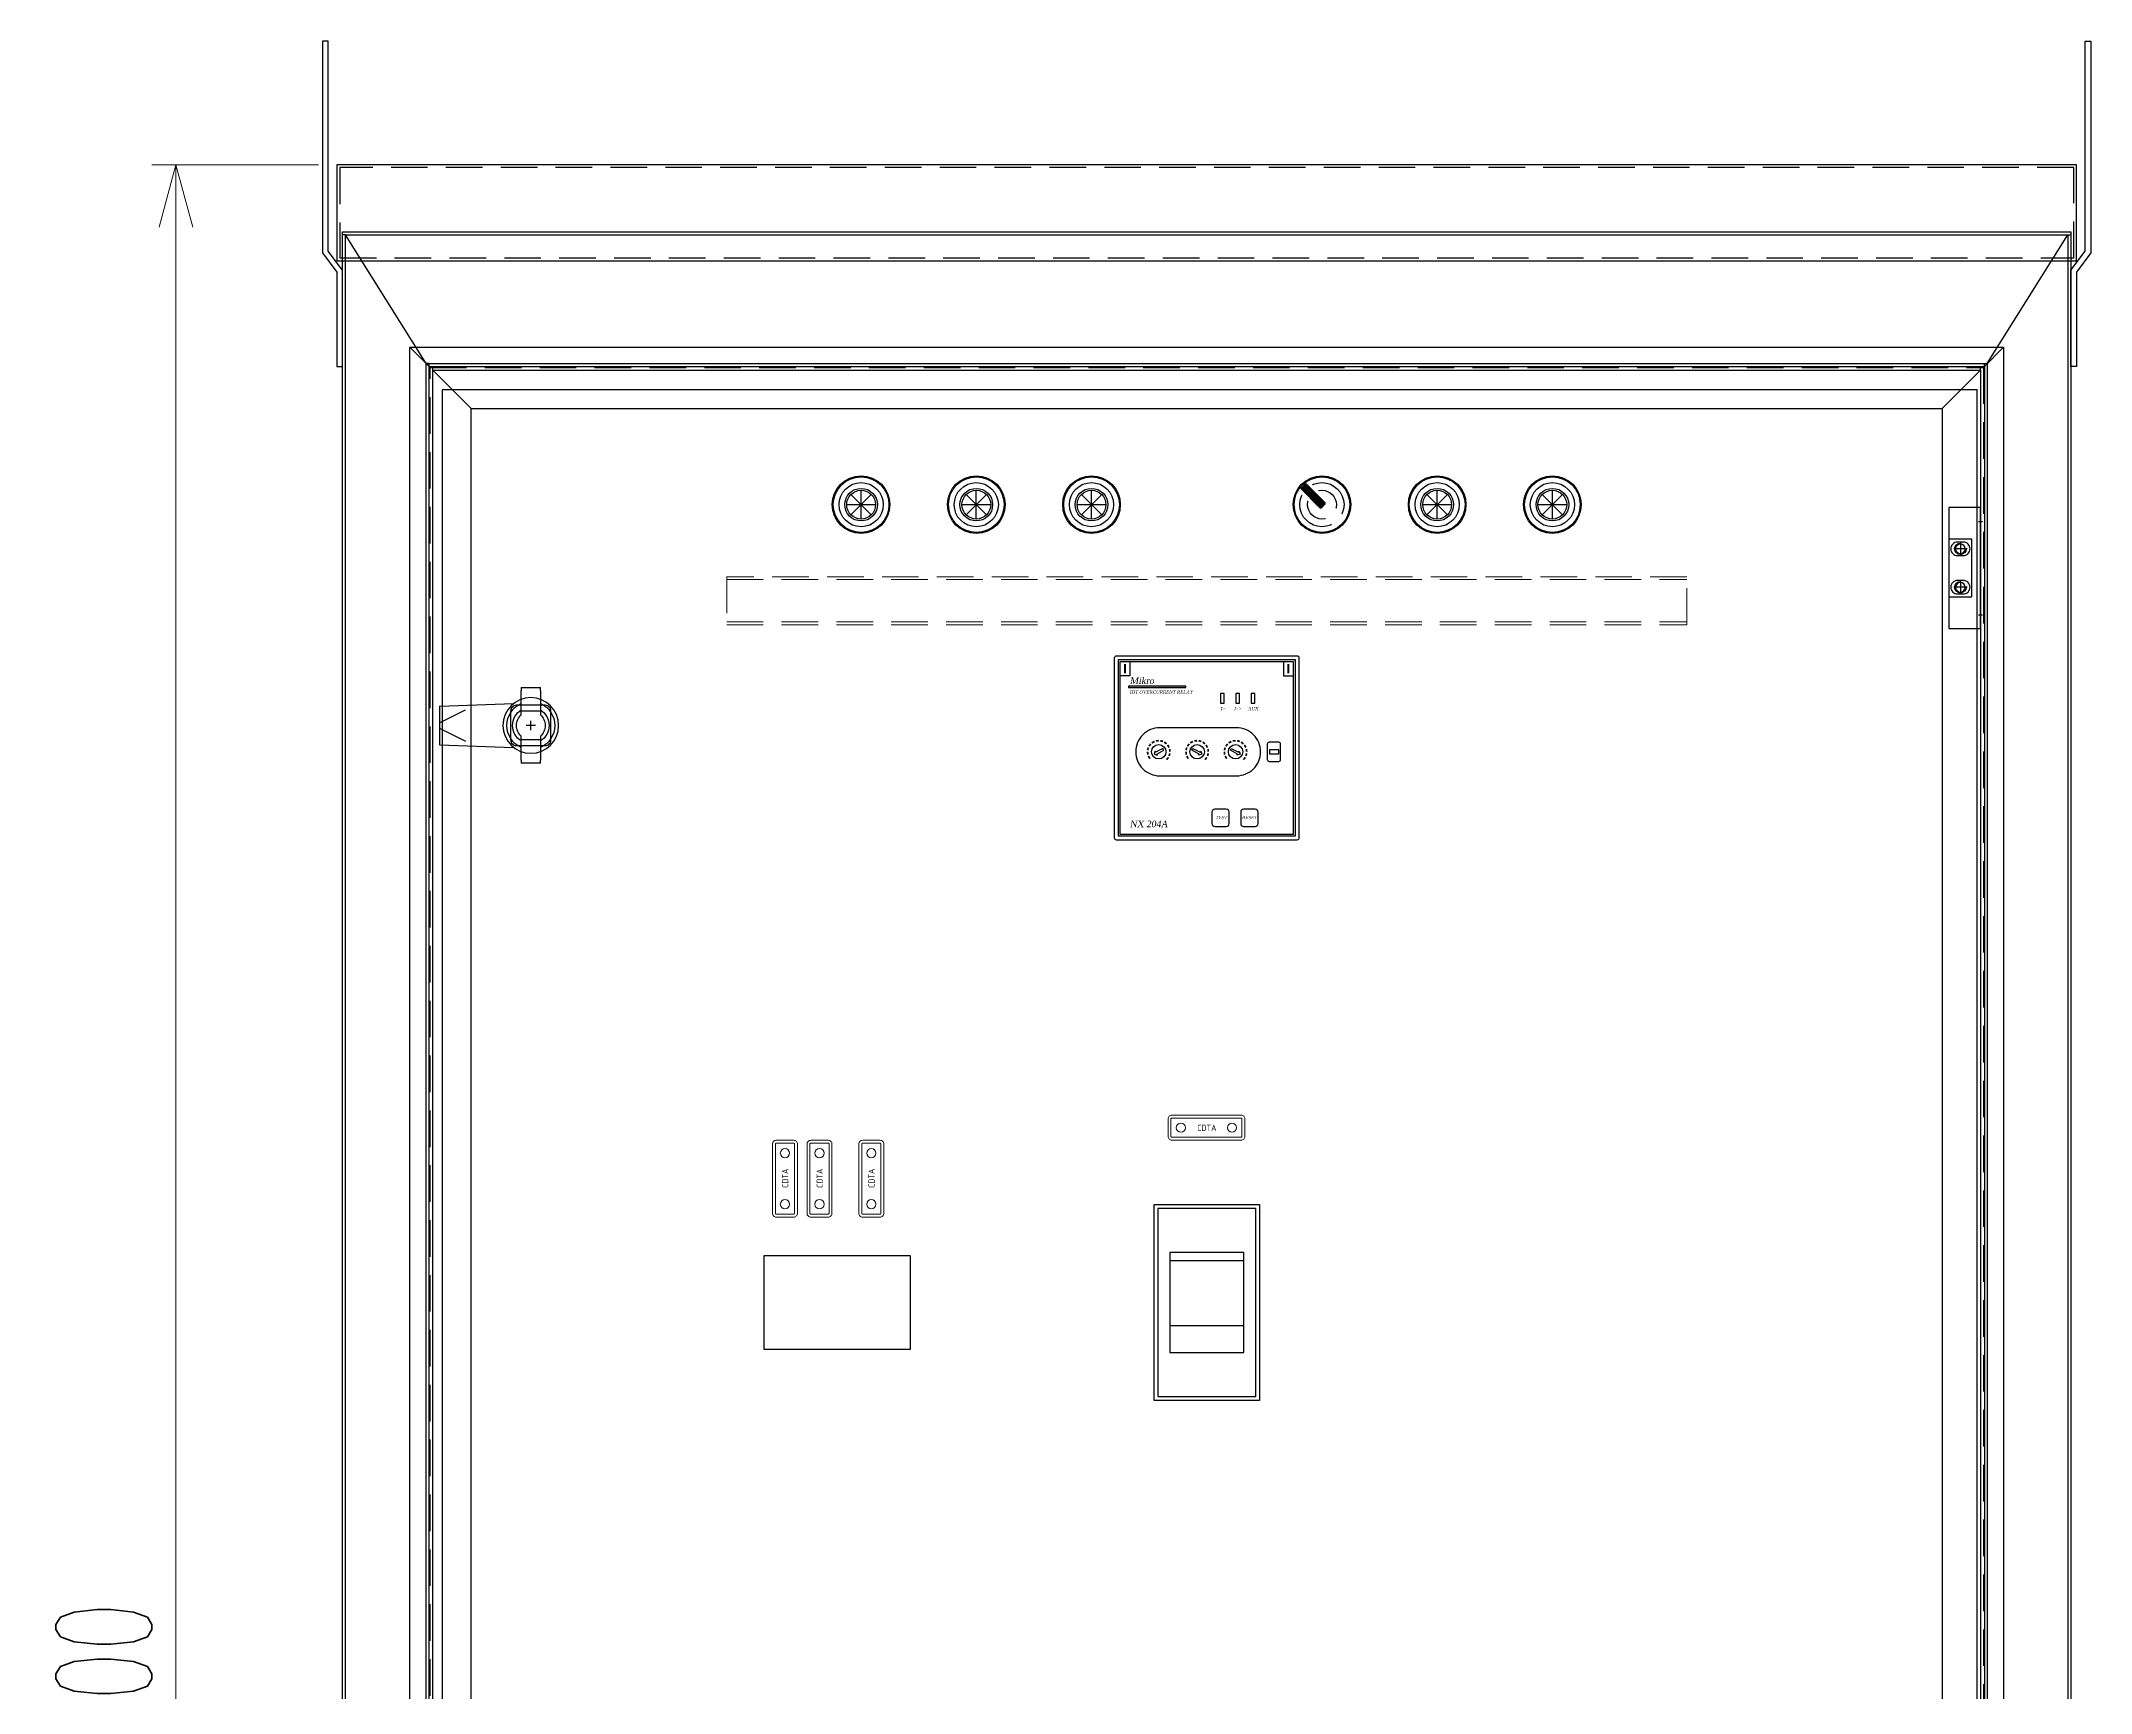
# Model space of a CAD drawing. Header units: millimetres. Extents: x -28296 to 1159, y -35880 to -26991.
# Drawn here: x -25411 to -24344, y -33136 to -32276 of the extents above; entities that cross this region are included whole.
import ezdxf
from ezdxf.enums import TextEntityAlignment as Align

# ---------------------------------------------------------------- set-up
doc = ezdxf.new("R2010")
doc.units = ezdxf.units.MM
doc.header["$LTSCALE"] = 3
doc.linetypes.add('ACAD_ISO04W100', pattern=[30, 24, -3, 0, -3])
doc.linetypes.add('HIDDEN', pattern=[9.525, 6.35, -3.175])
doc.layers.add('@.DM. KÍCH THƯỚC', color=8, linetype='Continuous', lineweight=5, transparency=0.2)
for name, color, linetype in [('@.DM. NÉT CHÍNH', 7, 'Continuous'), ('@.DM. THIẾT BỊ', 7, 'Continuous'), ('@.VISIBLE', 7, 'Continuous'), ('centerline', 6, 'ACAD_ISO04W100'), ('equipments', 2, 'Continuous'), ('hw_Punch', 3, 'Continuous')]:
    doc.layers.add(name, color=color, linetype=linetype)
doc.layers.add('@.DM. NÉT ĐỨT', color=8, linetype='HIDDEN', lineweight=9)
doc.styles.add('1-3', font='romans.shx', dxfattribs={"oblique": 10, "height": 7.5})
doc.styles.add('Ann_w01', font='romans.shx', dxfattribs={"width": 0.6, "bigfont": 'chineset.shx'})
doc.styles.add('WD_IEC', font='isocp2.shx')
doc.dimstyles.new('Dim 01_SC25', dxfattribs={"dimscale": 25, "dimtxt": 2, "dimasz": 1.3, "dimexe": 0.5, "dimexo": 0.5, "dimgap": 0.5, "dimtad": 1, "dimdec": 1, "dimzin": 12, "dimdsep": 46, "dimtxsty": 'Ann_w01', "dimblk": 'OPEN30', "dimcen": 1.5, "dimclrd": 6, "dimclre": 6, "dimclrt": 3, "dimadec": 1, "dimazin": 3, "dimtm": 1e-09, "dimtfac": 1, "dimtdec": 1, "dimtmove": 0, "dimatfit": 3, "dimldrblk": 'OPEN30', "dimfxl": 1, "dimtolj": 1, "dimlwd": 20, "dimlwe": 20, "dimarcsym": 0})

# ---------------------------------------------------------------- blocks, each defined once
blk = doc.blocks.new('HL012 C')
at = {"color": 6, "linetype": 'Continuous'}
for p, q in [((10.5, 13.5), (10.5, 6.5)), ((7, 10), (14, 10)), ((7, -10), (14, -10)), ((10.5, -6.5), (10.5, -13.5))]:
    blk.add_line(p, q, dxfattribs=at)
at = {"layer": 'centerline'}
for p, q in [((1, 24.2), (-1, 24.2)), ((1, -24.3), (-1, -24.3))]:
    blk.add_line(p, q, dxfattribs=at)
at = {"layer": 'equipments'}
blk.add_lwpolyline([(16.5, 31.5), (16.5, -31.5), (0, -31.5), (0, 31.5)], close=True, dxfattribs=at)
blk.add_lwpolyline([(16.5, -15), (4.5, -15), (4.5, 15), (16.5, 15)], dxfattribs=at)
for centre in [(10.5, 10), (10.5, -10)]:
    blk.add_circle(centre, 2.5, dxfattribs=at)
at = {"layer": 'equipments', "color": 8}
for centre in [(10.5, 10), (10.5, -10)]:
    blk.add_arc(centre, 3, 180, 90, dxfattribs=at)
blk = doc.blocks.new('_Open30')
at = {"color": 0, "linetype": 'ByBlock', "lineweight": -2}
for p, q in [((-1, 0.268), (0, 0)), ((0, 0), (-1, -0.268)), ((0, 0), (-1, 0))]:
    blk.add_line(p, q, dxfattribs=at)
blk = doc.blocks.new('*D797')
at = {"layer": '@.DM. KÍCH THƯỚC', "color": 6, "lineweight": 20, "transparency": 16777216}
for p, q in [((-25266.6, -32340.2), (-25353.4, -32340.2)), ((-25340.9, -33907.7), (-25340.9, -32372.7)), ((-25266.6, -33940.2), (-25353.4, -33940.2))]:
    blk.add_line(p, q, dxfattribs=at)
at = {"layer": 'Defpoints', "color": 0, "transparency": 16777216}
for p in [(-25340.9, -32340.2), (-25254.1, -32340.2), (-25254.1, -33940.2)]:
    blk.add_point(p, dxfattribs=at)
at = {"layer": '@.DM. KÍCH THƯỚC', "color": 6, "lineweight": 20, "transparency": 16777216, "xscale": 32.5, "yscale": 32.5, "zscale": 32.5}
for p, rotation in [((-25340.9, -32340.2), 90), ((-25340.9, -33940.2), 270)]:
    blk.add_blockref('_Open30', p, dxfattribs=dict(at, rotation=rotation))
at = {"layer": '@.DM. KÍCH THƯỚC', "color": 3, "transparency": 16777216, "insert": (-25378.4, -33140.2), "char_height": 50, "attachment_point": 5, "rotation": 90, "style": 'Ann_w01'}
blk.add_mtext('\\A1;1600', dxfattribs=at)
blk = doc.blocks.new('A$C14ae59f4')
blk.add_lwpolyline([(31.8, 200), (31.8, 89.6), (39.3, 79.6), (39.3, 30.5), (42.3, 30.5), (42.3, 80.6), (34.8, 90.6), (34.8, 200)], close=True)
blk = doc.blocks.new('MS722')
at = {"layer": '@.DM. THIẾT BỊ', "color": 4}
for p, q in [((-5, 37.8), (-5, 39.5)), ((5, 39.5), (-5, 39.5)), ((-5, 37.8), (-5, 27.2)), ((5, 39.5), (5, 37.8)), ((5, 27.2), (5, 37.8)), ((-5, 27.2), (-5, 25.3)), ((5, 27.2), (-5, 27.2)), ((5, 25.3), (5, 27.2)), ((-5, 14.2), (-5, 12.2)), ((-5, 12.2), (-5, 1.7)), ((-5, 12.2), (5, 12.2)), ((5, 12.2), (5, 14.2)), ((5, 1.7), (5, 12.2)), ((-5, 0), (-5, 1.7)), ((-5, 0), (5, 0)), ((5, 1.7), (5, 0))]:
    blk.add_line(p, q, dxfattribs=at)
for radius, start, end in [(12.5, 113.5782, 246.4218), (7.5, 131.8103, 228.1897), (12.5, 293.5782, 66.4218), (7.5, 311.8103, 48.1897)]:
    blk.add_arc((0, 19.8), radius, start, end, dxfattribs=at)
at = {"layer": '@.DM. THIẾT BỊ', "color": 9}
for start, end in [(121.7569, 238.2431), (301.7569, 58.2431)]:
    blk.add_arc((0, 19.8), 9.5, start, end, dxfattribs=at)
blk = doc.blocks.new('KTRONG')
at = {"layer": '@.DM. THIẾT BỊ', "color": 8}
for p, q in [((-47.5, 10), (-8.9, 11.5)), ((-47.5, -10), (-47.5, 10)), ((-47.5, 1.4), (-34.1, 8.1)), ((-47.5, -1.4), (-34.1, -8.1)), ((-47.5, -10), (-8.9, -11.5))]:
    blk.add_line(p, q, dxfattribs=at)
at = {"layer": '@.DM. THIẾT BỊ', "color": 1, "ltscale": 10}
blk.add_line((0, 2.5), (0, -2.5), dxfattribs=at)
at = {"layer": '@.DM. THIẾT BỊ', "color": 8}
blk.add_lwpolyline([(10.5, 7.5), (10.5, -7.5, -0.414214), (7.5, -10.5), (-7.5, -10.5, -0.414214), (-10.5, -7.5), (-10.5, 7.5, -0.414214), (-7.5, 10.5), (7.5, 10.5, -0.414214)], format="xyb", close=True, dxfattribs=at)
at = {"layer": '@.DM. THIẾT BỊ', "color": 1, "ltscale": 10}
blk.add_lwpolyline([(2.5, 0), (-2.5, 0)], dxfattribs=at)
at = {"layer": '@.DM. THIẾT BỊ', "color": 8}
blk.add_circle((0, 0), 14.5, dxfattribs=at)
blk.add_blockref('MS722', (0, -19.8), dxfattribs=at)
blk = doc.blocks.new('*U48')
at = {"color": 1}
for p, q in [((-7.5, 0), (7.5, 0)), ((5.3, 5.3), (-5.3, -5.3)), ((-5.3, 5.3), (5.3, -5.3)), ((0, -7.5), (0, 7.5))]:
    blk.add_line(p, q, dxfattribs=at)
for radius in [15, 14.5]:
    blk.add_circle((0, 0), radius)
for radius in [8.5, 7.5]:
    blk.add_circle((0, 0), radius, dxfattribs=at)
at = {"layer": 'hw_Punch'}
blk.add_circle((0, 0), 11.5, dxfattribs=at)
blk = doc.blocks.new('*U46')
at = {"color": 2}
for p, q in [((5.3, 5.3), (-5.3, -5.3)), ((-5.3, 5.3), (5.3, -5.3)), ((0, -7.5), (0, 7.5)), ((-7.5, 0), (7.5, 0))]:
    blk.add_line(p, q, dxfattribs=at)
for radius in [15, 14.5]:
    blk.add_circle((0, 0), radius)
for radius in [8.5, 7.5]:
    blk.add_circle((0, 0), radius, dxfattribs=at)
at = {"layer": 'hw_Punch'}
blk.add_circle((0, 0), 11.5, dxfattribs=at)
blk = doc.blocks.new('*U47')
at = {"color": 3}
for p, q in [((5.3, 5.3), (-5.3, -5.3)), ((-5.3, 5.3), (5.3, -5.3)), ((0, -7.5), (0, 7.5)), ((-7.5, 0), (7.5, 0))]:
    blk.add_line(p, q, dxfattribs=at)
for radius in [15, 14.5]:
    blk.add_circle((0, 0), radius)
for radius in [8.5, 7.5]:
    blk.add_circle((0, 0), radius, dxfattribs=at)
at = {"layer": 'hw_Punch'}
blk.add_circle((0, 0), 11.5, dxfattribs=at)
blk = doc.blocks.new('*U353')
at = {"layer": '@.DM. NÉT ĐỨT', "linetype": 'HIDDEN'}
for p, q in [((0, 26), (500, 26)), ((0, 4), (500, 4))]:
    blk.add_line(p, q, dxfattribs=at)
at = {"layer": '@.DM. NÉT ĐỨT'}
blk.add_lwpolyline([(0, 2.5), (500, 2.5), (500, 27.5), (0, 27.5)], close=True, dxfattribs=at)
blk = doc.blocks.new('*U54')
for radius in [15, 14.5, 7.5]:
    blk.add_circle((0, 0), radius)
at = {"layer": 'hw_Punch'}
blk.add_circle((0, 0), 11.5, dxfattribs=at)
at = {"color": 1}
blk.add_wipeout([(-6, 11.3), (-6, 11.3), (-6.1, 11.4), (-6.2, 11.5), (-6.3, 11.5), (-6.3, 11.6), (-6.4, 11.6), (-6.5, 11.6), (-6.6, 11.7), (-6.7, 11.7), (-6.8, 11.7), (-6.9, 11.7), (-7, 11.8), (-7.1, 11.8), (-7.2, 11.8), (-7.3, 11.7), (-7.4, 11.7), (-7.4, 11.7), (-7.5, 11.7), (-7.6, 11.6), (-7.7, 11.6), (-7.8, 11.6), (-7.9, 11.5), (-8, 11.5), (-8, 11.4), (-8.1, 11.3), (-8.2, 11.3), (-11.3, 8.1), (-11.3, 8.1), (-11.4, 8), (-11.5, 8), (-11.5, 7.9), (-11.6, 7.8), (-11.6, 7.7), (-11.6, 7.6), (-11.7, 7.5), (-11.7, 7.4), (-11.7, 7.4), (-11.7, 7.3), (-11.8, 7.2), (-11.8, 7.1), (-11.8, 7), (-11.7, 6.9), (-11.7, 6.8), (-11.7, 6.7), (-11.7, 6.6), (-11.6, 6.5), (-11.6, 6.4), (-11.6, 6.3), (-11.5, 6.3), (-11.5, 6.2), (-11.4, 6.1), (-11.3, 6), (-11.3, 6), (6, -11.3), (6, -11.3), (6.1, -11.4), (6.2, -11.5), (6.3, -11.5), (6.3, -11.6), (6.4, -11.6), (6.5, -11.6), (6.6, -11.7), (6.7, -11.7), (6.8, -11.7), (6.9, -11.7), (7, -11.8), (7.1, -11.8), (7.2, -11.8), (7.3, -11.7), (7.4, -11.7), (7.4, -11.7), (7.5, -11.7), (7.6, -11.6), (7.7, -11.6), (7.8, -11.6), (7.9, -11.5), (8, -11.5), (8, -11.4), (8.1, -11.3), (8.2, -11.3), (11.3, -8.1), (11.3, -8.1), (11.4, -8), (11.5, -8), (11.5, -7.9), (11.6, -7.8), (11.6, -7.7), (11.6, -7.6), (11.7, -7.5), (11.7, -7.4), (11.7, -7.4), (11.7, -7.3), (11.8, -7.2), (11.8, -7.1), (11.8, -7), (11.7, -6.9), (11.7, -6.8), (11.7, -6.7), (11.7, -6.6), (11.6, -6.5), (11.6, -6.4), (11.6, -6.3), (11.5, -6.3), (11.5, -6.2), (11.4, -6.1), (11.3, -6), (11.3, -6)], dxfattribs=at)
h = blk.add_hatch(color=1)
h.paths.add_polyline_path([(-1.3, -1.4, 0.414214), (0, -1.4), (1.4, 0, 0.414214), (1.4, 1.3), (-6.7, 9.3, 0.082071), (-9.3, 6.7)])
h.paths.add_polyline_path([(-6.7, 9.3), (-8.4, 11), (-11, 8.4), (-9.3, 6.7, -0.082071)])
blk.add_lwpolyline([(0, -1.4), (1.4, 0, 0.414214), (1.4, 1.3), (-8.4, 11), (-11, 8.4), (-1.3, -1.4, 0.414214)], format="xyb", close=True, dxfattribs=at)
blk = doc.blocks.new('*U76')
h = blk.add_hatch(color=51)
h.set_gradient(color1=(236, 19, 19), color2=(231, 19, 19), one_color=1, tint=0.49, name='CYLINDER')
h.paths.add_polyline_path([(-40.8, 79.4), (-10.8, 79.4), (-10.8, 80.1), (-40.8, 80.1)])
at = {"color": 5, "ltscale": 0.5}
blk.add_lwpolyline([(-47, 96), (47, 96, -0.414214), (48, 95), (48, 1, -0.414214), (47, 0), (-47, 0, -0.414214), (-48, 1), (-48, 95, -0.414214)], format="xyb", close=True, dxfattribs=at)
for points in [[(-45, 93), (45, 93), (45, 3), (-45, 3)], [(-25.7, 44.3), (-26, 44.8), (-22.3, 46.9), (-22.8, 47.8), (-26.6, 45.8), (-26.9, 46.3), (-27.4, 44.7)], [(-4.3, 44.3), (-4, 44.8), (-7.7, 46.9), (-7.2, 47.8), (-3.4, 45.8), (-3.1, 46.3), (-2.6, 44.7)], [(15.7, 44.3), (16, 44.8), (12.3, 46.9), (12.8, 47.8), (16.6, 45.8), (16.9, 46.3), (17.4, 44.7)]]:
    blk.add_lwpolyline(points, close=True, dxfattribs=at)
for points in [[(-40, 93), (-40, 85.5), (-45, 85.5)], [(40, 93), (40, 85.5), (45, 85.5)]]:
    blk.add_lwpolyline(points, dxfattribs=at)
for points, const_width in [([(-42.5, 91.8), (-42.5, 86.8)], 1), ([(42.5, 91.8), (42.5, 86.8)], 1), ([(-30.7, 44.5), (-30.8, 46)], 0.9), ([(-30.8, 46.8), (-30.4, 48.2)], 0.9), ([(-29.6, 42.4), (-30.4, 43.8)], 0.9), ([(-30.1, 48.9), (-29.1, 50.1)], 0.9), ([(-28.6, 50.6), (-27.2, 51.4)], 0.9), ([(-26.5, 51.7), (-25, 51.8)], 0.9), ([(-24.2, 51.8), (-22.8, 51.4)], 0.9), ([(-22.1, 51.1), (-20.9, 50.1)], 0.9), ([(-19.9, 43.1), (-20.9, 41.9)], 0.9), ([(-20.4, 49.6), (-19.6, 48.2)], 0.9), ([(-19.2, 45.2), (-19.6, 43.8)], 0.9), ([(-19.3, 47.5), (-19.2, 46)], 0.9), ([(-10.7, 44.5), (-10.8, 46)], 0.9), ([(-10.8, 46.8), (-10.4, 48.2)], 0.9), ([(-9.6, 42.4), (-10.4, 43.8)], 0.9), ([(-10.1, 48.9), (-9.1, 50.1)], 0.9), ([(-8.6, 50.6), (-7.2, 51.4)], 0.9), ([(-6.5, 51.7), (-5, 51.8)], 0.9), ([(-4.2, 51.8), (-2.8, 51.4)], 0.9), ([(-2.1, 51.1), (-0.9, 50.1)], 0.9), ([(0.1, 43.1), (-0.9, 41.9)], 0.9), ([(-0.4, 49.6), (0.4, 48.2)], 0.9), ([(0.8, 45.2), (0.4, 43.8)], 0.9), ([(0.7, 47.5), (0.8, 46)], 0.9), ([(9.3, 44.5), (9.2, 46)], 0.9), ([(9.2, 46.8), (9.6, 48.2)], 0.9), ([(10.4, 42.4), (9.6, 43.8)], 0.9), ([(9.9, 48.9), (10.9, 50.1)], 0.9), ([(11.4, 50.6), (12.8, 51.4)], 0.9), ([(13.5, 51.7), (15, 51.8)], 0.9), ([(15.8, 51.8), (17.2, 51.4)], 0.9), ([(17.9, 51.1), (19.1, 50.1)], 0.9), ([(20.1, 43.1), (19.1, 41.9)], 0.9), ([(19.6, 49.6), (20.4, 48.2)], 0.9), ([(20.8, 45.2), (20.4, 43.8)], 0.9), ([(20.7, 47.5), (20.8, 46)], 0.9)]:
    blk.add_lwpolyline(points, dxfattribs=dict(at, const_width=const_width))
at = {"color": 1}
blk.add_lwpolyline([(-40.8, 79.4), (-10.8, 79.4), (-10.8, 80.1), (-40.8, 80.1)], close=True, dxfattribs=at)
at = {"color": 4}
for points in [[(7.1, 71.4), (9.1, 71.4), (9.1, 76.4), (7.1, 76.4)], [(15.1, 71.4), (17.1, 71.4), (17.1, 76.4), (15.1, 76.4)], [(23.1, 71.4), (25.1, 71.4), (25.1, 76.4), (23.1, 76.4)]]:
    blk.add_lwpolyline(points, close=True, dxfattribs=at)
at = {"color": 252}
for points in [[(-24.5, 33.5), (15.5, 33.5, 0.414214), (28, 46), (28, 46, 0.414214), (15.5, 58.5), (-24.5, 58.5, 0.414214), (-37, 46), (-37, 46, 0.414214)], [(32.5, 41), (37.5, 41, 0.414214), (38.5, 42), (38.5, 50, 0.414214), (37.5, 51), (32.5, 51, 0.414214), (31.5, 50), (31.5, 42, 0.414214)]]:
    blk.add_lwpolyline(points, format="xyb", close=True, dxfattribs=at)
blk.add_lwpolyline([(32.6, 47), (32.6, 45), (37.6, 45), (37.6, 47)], close=True, dxfattribs=at)
for points in [[(4.2, 7.1), (10.2, 7.1, 0.414214), (11.7, 8.6), (11.7, 14.6, 0.414214), (10.2, 16.1), (4.2, 16.1, 0.414214), (2.7, 14.6), (2.7, 8.6, 0.414214)], [(19.2, 7.1), (25.2, 7.1, 0.414214), (26.7, 8.6), (26.7, 14.6, 0.414214), (25.2, 16.1), (19.2, 16.1, 0.414214), (17.7, 14.6), (17.7, 8.6, 0.414214)]]:
    blk.add_lwpolyline(points, format="xyb", close=True)
at = {"color": 5, "ltscale": 0.5}
for centre in [(-25, 46), (-5, 46), (15, 46)]:
    blk.add_circle(centre, 3.75, dxfattribs=at)
at = {"color": 51}
for p in [(45.8, 93.8), (-45.8, 2.2)]:
    blk.add_point(p, dxfattribs=at)
at = {"color": 5, "ltscale": 0.5, "attachment_point": 1, "style": '1-3'}
for s, insert, char_height, width in [('{\\f.VnTimeH|b0|i0|c0|p34;\\C256;M\\f.VnTime|b0|i0|c0|p34;ikro}', (-40.1, 84.7), 3.357, 19.775), ('{\\f.VnTimeH|b0|i0|c0|p34;\\C256;IDT OVERCURRENT RELAY}', (-40.1, 78), 1.678, 33.262), ('{\\f.VnTimeH|b0|i0|c0|p34;\\C256;I>}', (7.1, 69.3), 1.678, 2.372), ('{\\f.VnTimeH|b0|i0|c0|p34;\\C256;I>>}', (14.2, 69.3), 1.678, 2.372), ('{\\f.VnTimeH|b0|i0|c0|p34;\\C256;AUX}', (21.3, 69.3), 1.678, 2.372), ('{\\f.VnTimeH|b0|i0|c0|p34;\\C1;TEST}', (4.5, 12.6), 1.678, 11.999), ('{\\f.VnTimeH|b0|i0|c0|p34;\\C251;RESET}', (18.3, 12.6), 1.678, 11.999), ('{\\f.VnTimeH|b0|i0|c0|p34;\\C256;NX 204A}', (-40.1, 10.1), 3.357, 23.998)]:
    blk.add_mtext(s, dxfattribs=dict(at, insert=insert, char_height=char_height, width=width))
blk = doc.blocks.new('*U115')
for p, q in [((522.7, -2642.3), (522.7, -2694.3)), ((561.2, -2642.3), (522.7, -2642.3)), ((522.7, -2646.4), (561.2, -2646.4)), ((561.2, -2694.3), (561.2, -2642.3)), ((522.7, -2680.2), (561.2, -2680.2)), ((522.7, -2694.3), (561.2, -2694.3))]:
    blk.add_line(p, q)
at = {"color": 1}
blk.add_lwpolyline([(514.5, -2617.3), (569.5, -2617.3), (569.5, -2719.3), (514.5, -2719.3)], close=True, dxfattribs=at)
at = {"color": 3}
blk.add_lwpolyline([(516.5, -2717.3), (567.5, -2717.3), (567.5, -2619.3), (516.5, -2619.3)], close=True, dxfattribs=at)
blk = doc.blocks.new('*U58')
at = {"color": 7, "lineweight": 9}
blk.add_lwpolyline([(58246.6, 22747.7), (58210.6, 22747.7, 0.414214), (58208.6, 22745.7), (58208.6, 22736.7, 0.414214), (58210.6, 22734.7), (58246.6, 22734.7, 0.414214), (58248.6, 22736.7), (58248.6, 22745.7, 0.414214)], format="xyb", close=True, dxfattribs=at)
blk.add_lwpolyline([(58246.6, 22747.7), (58210.6, 22747.7, 0.414214), (58208.6, 22745.7), (58208.6, 22736.7, 0.414214), (58210.6, 22734.7), (58246.6, 22734.7, 0.414214), (58248.6, 22736.7), (58248.6, 22745.7, 0.414214)], format="xyb", close=True, dxfattribs=at)
at = {"color": 6, "linetype": 'HIDDEN', "lineweight": 9, "ltscale": 10}
blk.add_lwpolyline([(58246.6, 22746.2), (58210.6, 22746.2, 0.414214), (58210.1, 22745.7), (58210.1, 22736.7, 0.414214), (58210.6, 22736.2), (58246.6, 22736.2, 0.414214), (58247.1, 22736.7), (58247.1, 22745.7, 0.414214)], format="xyb", close=True, dxfattribs=at)
blk.add_lwpolyline([(58246.6, 22746.2), (58210.6, 22746.2, 0.414214), (58210.1, 22745.7), (58210.1, 22736.7, 0.414214), (58210.6, 22736.2), (58246.6, 22736.2, 0.414214), (58247.1, 22736.7), (58247.1, 22745.7, 0.414214)], format="xyb", close=True, dxfattribs=at)
at = {"linetype": 'ByBlock', "lineweight": 9}
for centre in [(58215.3, 22741.2), (58241.9, 22741.2)]:
    blk.add_circle(centre, 2.4, dxfattribs=at)
at = {"style": 'WD_IEC', "width": 0.9}
blk.add_text('CDTA', height=3.2, dxfattribs=at).set_placement((58228.8, 22741.1), align=Align.MIDDLE_CENTER)

msp = doc.modelspace()

# ---------------------------------------------------------------- linework, layer by layer
msp.add_lwpolyline([(-24850.09, -32597.89), (-24758.09, -32597.89), (-24758.09, -32689.89), (-24850.09, -32689.89)], close=True)
at = {"layer": '@.DM. NÉT CHÍNH', "color": 1}
msp.add_lwpolyline([(-25257.09, -32390.19), (-24351.09, -32390.19), (-24351.09, -32340.19), (-25257.09, -32340.19)], close=True, dxfattribs=at)
at = {"layer": '@.DM. NÉT CHÍNH', "color": 1, "linetype": 'HIDDEN'}
msp.add_lwpolyline([(-25255.59, -32388.69), (-24352.59, -32388.69), (-24352.59, -32341.69), (-25255.59, -32341.69)], close=True, dxfattribs=at)
at = {"layer": '@.DM. NÉT CHÍNH'}
for points in [[(-25254.09, -32375.19), (-24354.09, -32375.19), (-24354.09, -33840.19), (-25254.09, -33840.19)], [(-25252.59, -32376.69), (-24355.59, -32376.69), (-24355.59, -33838.69), (-25252.59, -33838.69)], [(-25210.59, -32443.69), (-24397.59, -32443.69), (-24397.59, -33796.69), (-25210.59, -33796.69)], [(-25209.09, -32445.19), (-24399.09, -32445.19), (-24399.09, -33795.19), (-25209.09, -33795.19)]]:
    msp.add_lwpolyline(points, close=True, dxfattribs=at)
at = {"layer": '@.DM. NÉT CHÍNH', "color": 6}
for points in [[(-25219.09, -32435.19), (-24389.09, -32435.19), (-24389.09, -33805.19), (-25219.09, -33805.19)], [(-25207.09, -32447.19), (-24401.09, -32447.19), (-24401.09, -33793.19), (-25207.09, -33793.19)], [(-25187.09, -32467.19), (-24421.09, -32467.19), (-24421.09, -33773.19), (-25187.09, -33773.19)]]:
    msp.add_lwpolyline(points, close=True, dxfattribs=at)
for points in [[(-25187.09, -32467.19), (-25207.09, -32447.19), (-25207.09, -32445.69), (-25208.59, -32445.69), (-25219.09, -32435.19)], [(-24421.09, -32467.19), (-24401.09, -32447.19), (-24401.09, -32445.69), (-24399.59, -32445.69), (-24389.09, -32435.19)]]:
    msp.add_lwpolyline(points, dxfattribs=at)
at = {"layer": '@.DM. NÉT CHÍNH', "color": 6, "linetype": 'HIDDEN'}
msp.add_lwpolyline([(-25208.59, -32445.69), (-24399.59, -32445.69), (-24399.59, -33794.69), (-25208.59, -33794.69)], close=True, dxfattribs=at)
at = {"layer": '@.DM. NÉT CHÍNH', "color": 4}
msp.add_lwpolyline([(-25202.09, -32457.19), (-24403.09, -32457.19), (-24403.09, -33783.19), (-25202.09, -33783.19)], close=True, dxfattribs=at)
for points in [[(-24413.09, -32543.7), (-24410.09, -32543.7, 0.4142136), (-24406.59, -32540.2), (-24406.59, -32540.2, 0.4142136), (-24410.09, -32536.7), (-24413.09, -32536.7, 0.4142136), (-24416.59, -32540.2), (-24416.59, -32540.2, 0.4142136)], [(-24413.09, -32563.7), (-24410.09, -32563.7, 0.4142136), (-24406.59, -32560.2), (-24406.59, -32560.2, 0.4142136), (-24410.09, -32556.7), (-24413.09, -32556.7, 0.4142136), (-24416.59, -32560.2), (-24416.59, -32560.2, 0.4142136)]]:
    msp.add_lwpolyline(points, format="xyb", close=True, dxfattribs=at)
at = {"layer": '@.VISIBLE'}
for points in [[(-25209.09, -32445.19), (-25209.09, -32443.69), (-25210.59, -32443.69), (-25252.59, -32376.69), (-25254.09, -32376.69)], [(-24399.09, -32445.19), (-24399.09, -32443.69), (-24397.59, -32443.69), (-24355.59, -32376.69), (-24354.09, -32376.69)]]:
    msp.add_lwpolyline(points, dxfattribs=at)
msp.add_lwpolyline([(-25034.59, -32908.19), (-24958.59, -32908.19), (-24958.59, -32957.19), (-25034.59, -32957.19)], close=True, dxfattribs=at)

# ---------------------------------------------------------------- block references
for name, p in [('*U48', (-24984.09, -32517.19)), ('*U46', (-24924.09, -32517.19)), ('*U47', (-24864.09, -32517.19)), ('*U48', (-24684.09, -32517.19)), ('*U47', (-24624.09, -32517.19)), ('*U353', (-25054.09, -32582.19)), ('*U76', (-24804.09, -32691.89)), ('*U58', (-83032.84, -55582.84)), ('*U115', (-25346.05, -30264.38))]:
    msp.add_blockref(name, p)
at = {"xscale": -1, "rotation": 180}
msp.add_blockref('KTRONG', (-25156.09, -32632.19), dxfattribs=at)
at = {"rotation": 90}
for p in [(-2282.55, -91096.8), (-2264.55, -91096.8), (-2237.55, -91096.8)]:
    msp.add_blockref('*U58', p, dxfattribs=at)
at = {"layer": '@.DM. NÉT CHÍNH'}
msp.add_blockref('A$C14ae59f4', (-25296.39, -32475.73), dxfattribs=at)
at = {"layer": '@.DM. NÉT CHÍNH', "xscale": -1}
msp.add_blockref('A$C14ae59f4', (-24311.79, -32475.73), dxfattribs=at)
at = {"layer": 'equipments', "xscale": -1}
msp.add_blockref('HL012 C', (-24401.09, -32550.2), dxfattribs=at)

# ---------------------------------------------------------------- dimensions: what is measured, and where the dimension line sits
at = {"layer": '@.DM. KÍCH THƯỚC'}
dim = msp.add_linear_dim(base=(-25340.87, -32340.19), p1=(-25254.09, -33940.19), p2=(-25254.09, -32340.19), angle=90, dimstyle='Dim 01_SC25', dxfattribs=at)
dim.commit()
dim.dimension.update_dxf_attribs({"geometry": '*D797', "text_midpoint": (-25378.37, -33140.19)})

# ---------------------------------------------------------------- next in the draw order: block references
msp.add_blockref('*U54', (-24744.09, -32517.19))

doc.saveas('drawing.dxf')
